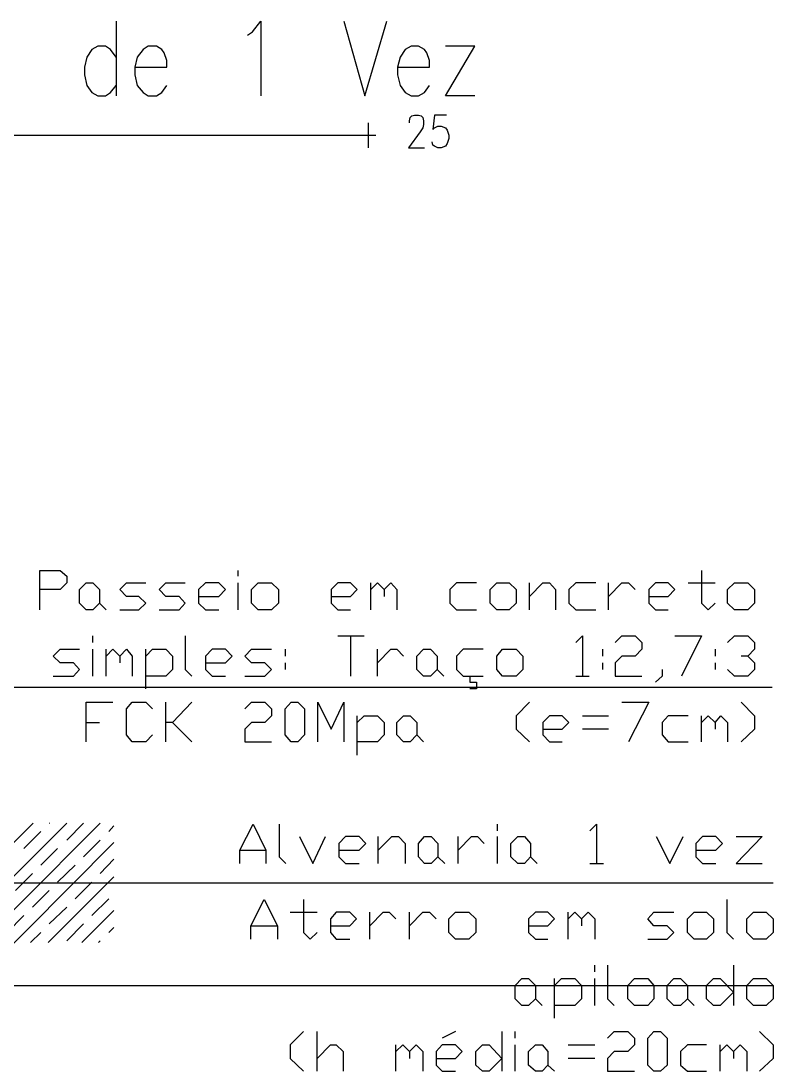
# Model space of a CAD drawing. Header units: feet. Extents: x 203667 to 205527, y 9204857 to 9205156.
# Drawn here: x 203767.338 to 203768.285, y 9204926.894 to 9204928.216 of the extents above; entities that cross this region are included whole.
import ezdxf

# ---------------------------------------------------------------- set-up
doc = ezdxf.new("R2010")
doc.units = ezdxf.units.FT
doc.header["$LTSCALE"] = 0.3
doc.header["$MEASUREMENT"] = 0
doc.layers.add('PDF2_0', color=7, linetype='Continuous')
doc.layers.add('PDF2_A_Texto', color=7, linetype='Continuous')

msp = doc.modelspace()

# ---------------------------------------------------------------- linework, layer by layer
at = {"layer": 'PDF2_0', "color": 45, "lineweight": 5, "true_color": 0xab7f53}
for points in [[(203767.2346, 9204927.0872), (203767.3531, 9204927.2057)], [(203767.2346, 9204927.0449), (203767.3954, 9204927.2057)], [(203767.2346, 9204927.0026), (203767.4377, 9204927.2057)], [(203767.3415, 9204927.174), (203767.3626, 9204927.1951)], [(203767.3732, 9204927.2057), (203767.3743, 9204927.2057)], [(203767.3954, 9204927.1845), (203767.4166, 9204927.2057)], [(203767.4483, 9204927.1951), (203767.4547, 9204927.2025)], [(203767.2346, 9204926.9603), (203767.4547, 9204927.1814)], [(203767.4166, 9204927.1634), (203767.4377, 9204927.1845)], [(203767.3626, 9204927.1528), (203767.3838, 9204927.174)], [(203767.4377, 9204927.1422), (203767.4547, 9204927.1602)], [(203767.3309, 9204927.1211), (203767.3521, 9204927.1422)], [(203767.3838, 9204927.1316), (203767.406, 9204927.1528)], [(203767.3722, 9204927.0555), (203767.4547, 9204927.138)], [(203767.406, 9204927.1105), (203767.4272, 9204927.1316)], [(203767.3521, 9204927.0999), (203767.3732, 9204927.1211)], [(203767.4272, 9204927.0893), (203767.4483, 9204927.1105)], [(203767.3203, 9204927.0682), (203767.3415, 9204927.0893)], [(203767.3732, 9204927.0788), (203767.3954, 9204927.0999)], [(203767.4145, 9204927.0555), (203767.4547, 9204927.0957)], [(203767.3954, 9204927.0576), (203767.4166, 9204927.0788)], [(203767.3499, 9204927.0555), (203767.3626, 9204927.0682)], [(203767.4483, 9204927.0682), (203767.4547, 9204927.0745)], [(203767.4356, 9204927.0555), (203767.4377, 9204927.0576)]]:
    msp.add_lwpolyline(points, dxfattribs=at)
at = {"layer": 'PDF2_A_Texto', "lineweight": 25}
for points in [[(203767.4578, 9204928.2159), (203767.4578, 9204928.1218)], [(203767.6229, 9204928.198), (203767.6292, 9204928.2022), (203767.6398, 9204928.2159), (203767.6398, 9204928.1218)], [(203767.7445, 9204928.2159), (203767.771, 9204928.1218), (203767.7985, 9204928.2159)], [(203767.4578, 9204928.1704), (203767.4504, 9204928.18), (203767.4441, 9204928.1842), (203767.4346, 9204928.1842), (203767.4272, 9204928.18), (203767.4208, 9204928.1704), (203767.4176, 9204928.1578), (203767.4176, 9204928.1482), (203767.4208, 9204928.1345), (203767.4272, 9204928.126), (203767.4346, 9204928.1218), (203767.4441, 9204928.1218), (203767.4504, 9204928.126), (203767.4578, 9204928.1345)], [(203767.4811, 9204928.1578), (203767.5213, 9204928.1578), (203767.5213, 9204928.1662), (203767.5181, 9204928.1757), (203767.515, 9204928.18), (203767.5086, 9204928.1842), (203767.498, 9204928.1842), (203767.4917, 9204928.18), (203767.4843, 9204928.1704), (203767.4811, 9204928.1578), (203767.4811, 9204928.1482), (203767.4843, 9204928.1345), (203767.4917, 9204928.126), (203767.498, 9204928.1218), (203767.5086, 9204928.1218), (203767.515, 9204928.126), (203767.5213, 9204928.1345)], [(203767.8122, 9204928.1578), (203767.8524, 9204928.1578), (203767.8524, 9204928.1662), (203767.8492, 9204928.1757), (203767.8461, 9204928.18), (203767.8387, 9204928.1842), (203767.8291, 9204928.1842), (203767.8217, 9204928.18), (203767.8154, 9204928.1704), (203767.8122, 9204928.1578), (203767.8122, 9204928.1482), (203767.8154, 9204928.1345), (203767.8217, 9204928.126), (203767.8291, 9204928.1218), (203767.8387, 9204928.1218), (203767.8461, 9204928.126), (203767.8524, 9204928.1345)], [(203767.9095, 9204928.1218), (203767.8725, 9204928.1218), (203767.9095, 9204928.1842), (203767.8725, 9204928.1842)], [(203767.827, 9204928.0879), (203767.827, 9204928.0901), (203767.8281, 9204928.0943), (203767.8302, 9204928.0964), (203767.8334, 9204928.0975), (203767.8387, 9204928.0975), (203767.8418, 9204928.0964), (203767.844, 9204928.0943), (203767.845, 9204928.0901), (203767.845, 9204928.0858), (203767.844, 9204928.0816), (203767.8408, 9204928.0763), (203767.826, 9204928.0562), (203767.8461, 9204928.0562)], [(203767.8736, 9204928.0975), (203767.8588, 9204928.0975), (203767.8566, 9204928.0795), (203767.8588, 9204928.0816), (203767.863, 9204928.0837), (203767.8672, 9204928.0837), (203767.8725, 9204928.0816), (203767.8746, 9204928.0784), (203767.8767, 9204928.0721), (203767.8767, 9204928.0678), (203767.8746, 9204928.0615), (203767.8725, 9204928.0583), (203767.8672, 9204928.0562), (203767.863, 9204928.0562), (203767.8588, 9204928.0583), (203767.8566, 9204928.0594), (203767.8556, 9204928.0636)], [(203767.7752, 9204928.0879), (203767.7752, 9204928.0562)], [(203764.7667, 9204928.0721), (203767.7847, 9204928.0721)], [(203767.3616, 9204927.4744), (203767.3616, 9204927.5241), (203767.387, 9204927.5241), (203767.3954, 9204927.5167), (203767.3954, 9204927.5082), (203767.387, 9204927.4998), (203767.3616, 9204927.4998)], [(203767.6112, 9204927.5167), (203767.6112, 9204927.5241)], [(203768.1952, 9204927.5241), (203768.1952, 9204927.4829), (203768.2036, 9204927.4744), (203768.2121, 9204927.4829)], [(203767.4621, 9204927.4744), (203767.4864, 9204927.4744), (203767.4949, 9204927.4829), (203767.4864, 9204927.4913), (203767.4705, 9204927.4913), (203767.4621, 9204927.4998), (203767.4705, 9204927.5082), (203767.4949, 9204927.5082)], [(203767.5118, 9204927.4744), (203767.5372, 9204927.4744), (203767.5446, 9204927.4829), (203767.5372, 9204927.4913), (203767.5203, 9204927.4913), (203767.5118, 9204927.4998), (203767.5203, 9204927.5082), (203767.5446, 9204927.5082)], [(203767.5615, 9204927.4913), (203767.5869, 9204927.4913), (203767.5954, 9204927.4998), (203767.5869, 9204927.5082), (203767.57, 9204927.5082), (203767.5615, 9204927.4998), (203767.5615, 9204927.4829), (203767.57, 9204927.4744), (203767.5869, 9204927.4744)], [(203767.6112, 9204927.4744), (203767.6112, 9204927.5082)], [(203767.7286, 9204927.4913), (203767.753, 9204927.4913), (203767.7614, 9204927.4998), (203767.753, 9204927.5082), (203767.7371, 9204927.5082), (203767.7286, 9204927.4998), (203767.7286, 9204927.4829), (203767.7371, 9204927.4744), (203767.753, 9204927.4744)], [(203767.7784, 9204927.4744), (203767.7784, 9204927.5082)], [(203767.7784, 9204927.4998), (203767.7868, 9204927.5082), (203767.7953, 9204927.4998), (203767.7953, 9204927.4913)], [(203767.7953, 9204927.4998), (203767.8038, 9204927.5082), (203767.8112, 9204927.4998), (203767.8112, 9204927.4744)], [(203767.9117, 9204927.5082), (203767.8863, 9204927.5082), (203767.8778, 9204927.4998), (203767.8778, 9204927.4829), (203767.8863, 9204927.4744), (203767.9117, 9204927.4744)], [(203767.9783, 9204927.4744), (203767.9783, 9204927.5082)], [(203767.9783, 9204927.4913), (203767.9952, 9204927.5082), (203768.0037, 9204927.5082), (203768.0111, 9204927.4998), (203768.0111, 9204927.4744)], [(203768.0619, 9204927.5082), (203768.0365, 9204927.5082), (203768.028, 9204927.4998), (203768.028, 9204927.4829), (203768.0365, 9204927.4744), (203768.0619, 9204927.4744)], [(203768.0777, 9204927.4744), (203768.0777, 9204927.5082)], [(203768.0777, 9204927.4913), (203768.0947, 9204927.5082), (203768.1031, 9204927.5082), (203768.1116, 9204927.4998)], [(203768.1285, 9204927.4913), (203768.1528, 9204927.4913), (203768.1613, 9204927.4998), (203768.1528, 9204927.5082), (203768.137, 9204927.5082), (203768.1285, 9204927.4998), (203768.1285, 9204927.4829), (203768.137, 9204927.4744), (203768.1528, 9204927.4744)], [(203768.1782, 9204927.5082), (203768.2121, 9204927.5082)], [(203767.4367, 9204927.4829), (203767.4451, 9204927.4744)], [(203767.4282, 9204927.4331), (203767.4282, 9204927.4416)], [(203767.5446, 9204927.4416), (203767.5446, 9204927.3993), (203767.553, 9204927.3908)], [(203767.7371, 9204927.4416), (203767.7699, 9204927.4416)], [(203767.753, 9204927.4416), (203767.753, 9204927.3908)], [(203768.0365, 9204927.4331), (203768.0449, 9204927.4416), (203768.0449, 9204927.3908)], [(203768.0862, 9204927.4331), (203768.0947, 9204927.4416), (203768.1116, 9204927.4416), (203768.12, 9204927.4331), (203768.12, 9204927.4247), (203768.1116, 9204927.4162), (203768.0947, 9204927.4162), (203768.0862, 9204927.4077), (203768.0862, 9204927.3908), (203768.12, 9204927.3908)], [(203768.1613, 9204927.4416), (203768.1952, 9204927.4416), (203768.1698, 9204927.3908)], [(203768.2279, 9204927.4331), (203768.2364, 9204927.4416), (203768.2533, 9204927.4416), (203768.2618, 9204927.4331), (203768.2618, 9204927.4247), (203768.2533, 9204927.4162), (203768.2449, 9204927.4162)], [(203767.3785, 9204927.3908), (203767.4039, 9204927.3908), (203767.4113, 9204927.3993), (203767.4039, 9204927.4077), (203767.387, 9204927.4077), (203767.3785, 9204927.4162), (203767.387, 9204927.4247), (203767.4113, 9204927.4247)], [(203767.4282, 9204927.3908), (203767.4282, 9204927.4247)], [(203767.4451, 9204927.3908), (203767.4451, 9204927.4247)], [(203767.4451, 9204927.4162), (203767.4536, 9204927.4247), (203767.4621, 9204927.4162), (203767.4621, 9204927.4077)], [(203767.4621, 9204927.4162), (203767.4705, 9204927.4247), (203767.4779, 9204927.4162), (203767.4779, 9204927.3908)], [(203767.4949, 9204927.375), (203767.4949, 9204927.4247)], [(203767.4949, 9204927.4162), (203767.5033, 9204927.4247), (203767.5203, 9204927.4247), (203767.5287, 9204927.4162), (203767.5287, 9204927.3993), (203767.5203, 9204927.3908), (203767.4949, 9204927.3908)], [(203767.57, 9204927.4077), (203767.5954, 9204927.4077), (203767.6038, 9204927.4162), (203767.5954, 9204927.4247), (203767.5784, 9204927.4247), (203767.57, 9204927.4162), (203767.57, 9204927.3993), (203767.5784, 9204927.3908), (203767.5954, 9204927.3908)], [(203767.6197, 9204927.3908), (203767.6451, 9204927.3908), (203767.6535, 9204927.3993), (203767.6451, 9204927.4077), (203767.6282, 9204927.4077), (203767.6197, 9204927.4162), (203767.6282, 9204927.4247), (203767.6535, 9204927.4247)], [(203767.6705, 9204927.4247), (203767.6705, 9204927.4162)], [(203767.7868, 9204927.3908), (203767.7868, 9204927.4247)], [(203767.7868, 9204927.4077), (203767.8038, 9204927.4247), (203767.8112, 9204927.4247), (203767.8196, 9204927.4162)], [(203767.9201, 9204927.4247), (203767.8947, 9204927.4247), (203767.8863, 9204927.4162), (203767.8863, 9204927.3993), (203767.8947, 9204927.3908), (203767.9201, 9204927.3908)], [(203768.0703, 9204927.4247), (203768.0703, 9204927.4162)], [(203768.2121, 9204927.4247), (203768.2121, 9204927.4162)], [(203767.6705, 9204927.4077), (203767.6705, 9204927.3993)], [(203768.0703, 9204927.4077), (203768.0703, 9204927.3993)], [(203768.2121, 9204927.4077), (203768.2121, 9204927.3993)], [(203768.2533, 9204927.4162), (203768.2618, 9204927.4077), (203768.2618, 9204927.3993), (203768.2533, 9204927.3908), (203768.2364, 9204927.3908), (203768.2279, 9204927.3993)], [(203767.8619, 9204927.3993), (203767.8704, 9204927.3908)], [(203768.1454, 9204927.3993), (203768.1454, 9204927.3908), (203768.137, 9204927.3834)], [(203767.9032, 9204927.3908), (203767.9032, 9204927.3834), (203767.9117, 9204927.3834), (203767.9117, 9204927.375), (203767.9032, 9204927.375)], [(203768.0365, 9204927.3908), (203768.0534, 9204927.3908)], [(203767.0368, 9204927.2343), (203767.2865, 9204927.3771), (203768.284, 9204927.3771)], [(203767.4198, 9204927.3083), (203767.4198, 9204927.358), (203767.4536, 9204927.358)], [(203767.5033, 9204927.3168), (203767.4949, 9204927.3083), (203767.4779, 9204927.3083), (203767.4705, 9204927.3168), (203767.4705, 9204927.3496), (203767.4779, 9204927.358), (203767.4949, 9204927.358), (203767.5033, 9204927.3496)], [(203767.5203, 9204927.3083), (203767.5203, 9204927.358)], [(203767.553, 9204927.358), (203767.5287, 9204927.3326), (203767.5203, 9204927.3326)], [(203767.6197, 9204927.3496), (203767.6282, 9204927.358), (203767.6451, 9204927.358), (203767.6535, 9204927.3496), (203767.6535, 9204927.3411), (203767.6451, 9204927.3326), (203767.6282, 9204927.3326), (203767.6197, 9204927.3242), (203767.6197, 9204927.3083), (203767.6535, 9204927.3083)], [(203767.7117, 9204927.3083), (203767.7117, 9204927.358), (203767.7286, 9204927.3242), (203767.7445, 9204927.358), (203767.7445, 9204927.3083)], [(203767.9783, 9204927.358), (203767.9614, 9204927.3411), (203767.9614, 9204927.3242), (203767.9783, 9204927.3083)], [(203768.0947, 9204927.358), (203768.1285, 9204927.358), (203768.1031, 9204927.3083)], [(203768.2449, 9204927.358), (203768.2618, 9204927.3411), (203768.2618, 9204927.3242), (203768.2449, 9204927.3083)], [(203767.7614, 9204927.2914), (203767.7614, 9204927.3411)], [(203767.7614, 9204927.3326), (203767.7699, 9204927.3411), (203767.7868, 9204927.3411), (203767.7953, 9204927.3326), (203767.7953, 9204927.3168), (203767.7868, 9204927.3083), (203767.7614, 9204927.3083)], [(203767.9952, 9204927.3242), (203768.0196, 9204927.3242), (203768.028, 9204927.3326), (203768.0196, 9204927.3411), (203768.0037, 9204927.3411), (203767.9952, 9204927.3326), (203767.9952, 9204927.3168), (203768.0037, 9204927.3083), (203768.0196, 9204927.3083)], [(203768.0449, 9204927.3411), (203768.0777, 9204927.3411)], [(203768.1782, 9204927.3411), (203768.1528, 9204927.3411), (203768.1454, 9204927.3326), (203768.1454, 9204927.3168), (203768.1528, 9204927.3083), (203768.1782, 9204927.3083)], [(203768.1952, 9204927.3083), (203768.1952, 9204927.3411)], [(203768.1952, 9204927.3326), (203768.2036, 9204927.3411), (203768.2121, 9204927.3326), (203768.2121, 9204927.3242)], [(203768.2121, 9204927.3326), (203768.2195, 9204927.3411), (203768.2279, 9204927.3326), (203768.2279, 9204927.3083)], [(203767.4198, 9204927.3326), (203767.4367, 9204927.3326)], [(203767.5287, 9204927.3326), (203767.553, 9204927.3083)], [(203767.8365, 9204927.3168), (203767.845, 9204927.3083)], [(203768.0777, 9204927.3242), (203768.0449, 9204927.3242)], [(203767.6133, 9204927.1549), (203767.6133, 9204927.1718), (203767.6303, 9204927.2046), (203767.6461, 9204927.1718), (203767.6461, 9204927.1549)], [(203767.6631, 9204927.2046), (203767.6631, 9204927.1634), (203767.6715, 9204927.1549)], [(203767.9381, 9204927.1962), (203767.9381, 9204927.2046)], [(203768.0545, 9204927.1962), (203768.0629, 9204927.2046), (203768.0629, 9204927.1549)], [(203767.6885, 9204927.1888), (203767.7054, 9204927.1549), (203767.7212, 9204927.1888)], [(203767.7382, 9204927.1718), (203767.7636, 9204927.1718), (203767.772, 9204927.1803), (203767.7636, 9204927.1888), (203767.7466, 9204927.1888), (203767.7382, 9204927.1803), (203767.7382, 9204927.1634), (203767.7466, 9204927.1549), (203767.7636, 9204927.1549)], [(203767.7879, 9204927.1549), (203767.7879, 9204927.1888)], [(203767.7879, 9204927.1718), (203767.8048, 9204927.1888), (203767.8133, 9204927.1888), (203767.8217, 9204927.1803), (203767.8217, 9204927.1549)], [(203767.8884, 9204927.1549), (203767.8884, 9204927.1888)], [(203767.8884, 9204927.1718), (203767.9053, 9204927.1888), (203767.9127, 9204927.1888), (203767.9212, 9204927.1803)], [(203767.9381, 9204927.1549), (203767.9381, 9204927.1888)], [(203768.138, 9204927.1888), (203768.155, 9204927.1549), (203768.1719, 9204927.1888)], [(203768.1878, 9204927.1718), (203768.2131, 9204927.1718), (203768.2216, 9204927.1803), (203768.2131, 9204927.1888), (203768.1962, 9204927.1888), (203768.1878, 9204927.1803), (203768.1878, 9204927.1634), (203768.1962, 9204927.1549), (203768.2131, 9204927.1549)], [(203768.2385, 9204927.1888), (203768.2713, 9204927.1888), (203768.2385, 9204927.1549), (203768.2713, 9204927.1549)], [(203767.6133, 9204927.1718), (203767.6461, 9204927.1718)], [(203767.863, 9204927.1634), (203767.8715, 9204927.1549)], [(203767.9794, 9204927.1634), (203767.9878, 9204927.1549)], [(203768.0545, 9204927.1549), (203768.0714, 9204927.1549)], [(203767.1574, 9204927.1306), (203768.2851, 9204927.1306)], [(203767.6271, 9204927.0597), (203767.6271, 9204927.0766), (203767.644, 9204927.1094), (203767.6609, 9204927.0766), (203767.6609, 9204927.0597)], [(203767.6937, 9204927.1094), (203767.6937, 9204927.0682), (203767.7022, 9204927.0597), (203767.7107, 9204927.0682)], [(203768.2269, 9204927.1094), (203768.2269, 9204927.0682), (203768.2354, 9204927.0597)], [(203767.6768, 9204927.0936), (203767.7107, 9204927.0936)], [(203767.7276, 9204927.0766), (203767.7519, 9204927.0766), (203767.7604, 9204927.0851), (203767.7519, 9204927.0936), (203767.735, 9204927.0936), (203767.7276, 9204927.0851), (203767.7276, 9204927.0682), (203767.735, 9204927.0597), (203767.7519, 9204927.0597)], [(203767.7773, 9204927.0597), (203767.7773, 9204927.0936)], [(203767.7773, 9204927.0766), (203767.7942, 9204927.0936), (203767.8016, 9204927.0936), (203767.8101, 9204927.0851)], [(203767.827, 9204927.0597), (203767.827, 9204927.0936)], [(203767.827, 9204927.0766), (203767.844, 9204927.0936), (203767.8524, 9204927.0936), (203767.8609, 9204927.0851)], [(203767.9772, 9204927.0766), (203768.0016, 9204927.0766), (203768.01, 9204927.0851), (203768.0016, 9204927.0936), (203767.9857, 9204927.0936), (203767.9772, 9204927.0851), (203767.9772, 9204927.0682), (203767.9857, 9204927.0597), (203768.0016, 9204927.0597)], [(203768.027, 9204927.0597), (203768.027, 9204927.0936)], [(203768.027, 9204927.0851), (203768.0354, 9204927.0936), (203768.0439, 9204927.0851), (203768.0439, 9204927.0766)], [(203768.0439, 9204927.0851), (203768.0523, 9204927.0936), (203768.0608, 9204927.0851), (203768.0608, 9204927.0597)], [(203768.1275, 9204927.0597), (203768.1518, 9204927.0597), (203768.1602, 9204927.0682), (203768.1518, 9204927.0766), (203768.1349, 9204927.0766), (203768.1275, 9204927.0851), (203768.1349, 9204927.0936), (203768.1602, 9204927.0936)], [(203767.6271, 9204927.0766), (203767.6609, 9204927.0766)], [(203768.0608, 9204927.0185), (203768.0608, 9204927.0269)], [(203768.0767, 9204927.0269), (203768.0767, 9204926.9846), (203768.0851, 9204926.9761)], [(203768.2354, 9204927.0269), (203768.2354, 9204926.9761)], [(203768.01, 9204926.9603), (203768.01, 9204927.01)], [(203768.01, 9204927.0015), (203768.0185, 9204927.01), (203768.0354, 9204927.01), (203768.0439, 9204927.0015), (203768.0439, 9204926.9846), (203768.0354, 9204926.9761), (203768.01, 9204926.9761)], [(203768.0608, 9204926.9761), (203768.0608, 9204927.01)], [(203766.7427, 9204927.0015), (203768.2851, 9204927.0015)], [(203767.9857, 9204926.9846), (203767.9942, 9204926.9761)], [(203768.1772, 9204926.9846), (203768.1856, 9204926.9761)], [(203767.6937, 9204926.9434), (203767.6768, 9204926.9264), (203767.6768, 9204926.9095), (203767.6937, 9204926.8936)], [(203767.7107, 9204926.8936), (203767.7107, 9204926.9434)], [(203767.8852, 9204926.9434), (203767.8683, 9204926.9349)], [(203767.9434, 9204926.9434), (203767.9434, 9204926.8936)], [(203767.9603, 9204926.9349), (203767.9603, 9204926.9434)], [(203768.0767, 9204926.9349), (203768.0851, 9204926.9434), (203768.1021, 9204926.9434), (203768.1105, 9204926.9349), (203768.1105, 9204926.9264), (203768.1021, 9204926.918), (203768.0851, 9204926.918), (203768.0767, 9204926.9095), (203768.0767, 9204926.8936), (203768.1105, 9204926.8936)], [(203768.2681, 9204926.9434), (203768.2851, 9204926.9264), (203768.2851, 9204926.9095), (203768.2681, 9204926.8936)], [(203767.7107, 9204926.9095), (203767.7276, 9204926.9264), (203767.735, 9204926.9264), (203767.7435, 9204926.918), (203767.7435, 9204926.8936)], [(203767.8101, 9204926.8936), (203767.8101, 9204926.9264)], [(203767.8101, 9204926.918), (203767.8186, 9204926.9264), (203767.827, 9204926.918), (203767.827, 9204926.9095)], [(203767.827, 9204926.918), (203767.8355, 9204926.9264), (203767.844, 9204926.918), (203767.844, 9204926.8936)], [(203767.8609, 9204926.9095), (203767.8852, 9204926.9095), (203767.8937, 9204926.918), (203767.8852, 9204926.9264), (203767.8683, 9204926.9264), (203767.8609, 9204926.918), (203767.8609, 9204926.901), (203767.8683, 9204926.8936), (203767.8852, 9204926.8936)], [(203767.9603, 9204926.8936), (203767.9603, 9204926.9264)], [(203768.027, 9204926.9264), (203768.0608, 9204926.9264)], [(203768.2015, 9204926.9264), (203768.1772, 9204926.9264), (203768.1687, 9204926.918), (203768.1687, 9204926.901), (203768.1772, 9204926.8936), (203768.2015, 9204926.8936)], [(203768.2184, 9204926.8936), (203768.2184, 9204926.9264)], [(203768.2184, 9204926.918), (203768.2269, 9204926.9264), (203768.2354, 9204926.918), (203768.2354, 9204926.9095)], [(203768.2354, 9204926.918), (203768.2438, 9204926.9264), (203768.2523, 9204926.918), (203768.2523, 9204926.8936)], [(203768.0608, 9204926.9095), (203768.027, 9204926.9095)], [(203768.0016, 9204926.901), (203768.01, 9204926.8936)]]:
    msp.add_lwpolyline(points, dxfattribs=at)
for points in [[(203767.4282, 9204927.4744), (203767.4198, 9204927.4744), (203767.4113, 9204927.4829), (203767.4113, 9204927.4998), (203767.4198, 9204927.5082), (203767.4282, 9204927.5082), (203767.4367, 9204927.4998), (203767.4367, 9204927.4829)], [(203767.6535, 9204927.4744), (203767.6366, 9204927.4744), (203767.6282, 9204927.4829), (203767.6282, 9204927.4998), (203767.6366, 9204927.5082), (203767.6535, 9204927.5082), (203767.662, 9204927.4998), (203767.662, 9204927.4829)], [(203767.9529, 9204927.4744), (203767.937, 9204927.4744), (203767.9286, 9204927.4829), (203767.9286, 9204927.4998), (203767.937, 9204927.5082), (203767.9529, 9204927.5082), (203767.9614, 9204927.4998), (203767.9614, 9204927.4829)], [(203768.2533, 9204927.4744), (203768.2364, 9204927.4744), (203768.2279, 9204927.4829), (203768.2279, 9204927.4998), (203768.2364, 9204927.5082), (203768.2533, 9204927.5082), (203768.2618, 9204927.4998), (203768.2618, 9204927.4829)], [(203767.8535, 9204927.3908), (203767.845, 9204927.3908), (203767.8365, 9204927.3993), (203767.8365, 9204927.4162), (203767.845, 9204927.4247), (203767.8535, 9204927.4247), (203767.8619, 9204927.4162), (203767.8619, 9204927.3993)], [(203767.9614, 9204927.3908), (203767.9444, 9204927.3908), (203767.937, 9204927.3993), (203767.937, 9204927.4162), (203767.9444, 9204927.4247), (203767.9614, 9204927.4247), (203767.9698, 9204927.4162), (203767.9698, 9204927.3993)], [(203767.6779, 9204927.3083), (203767.6705, 9204927.3168), (203767.6705, 9204927.3496), (203767.6779, 9204927.358), (203767.6863, 9204927.358), (203767.6948, 9204927.3496), (203767.6948, 9204927.3168), (203767.6863, 9204927.3083)], [(203767.8281, 9204927.3083), (203767.8196, 9204927.3083), (203767.8112, 9204927.3168), (203767.8112, 9204927.3326), (203767.8196, 9204927.3411), (203767.8281, 9204927.3411), (203767.8365, 9204927.3326), (203767.8365, 9204927.3168)], [(203767.8545, 9204927.1549), (203767.8461, 9204927.1549), (203767.8387, 9204927.1634), (203767.8387, 9204927.1803), (203767.8461, 9204927.1888), (203767.8545, 9204927.1888), (203767.863, 9204927.1803), (203767.863, 9204927.1634)], [(203767.972, 9204927.1549), (203767.9635, 9204927.1549), (203767.955, 9204927.1634), (203767.955, 9204927.1803), (203767.9635, 9204927.1888), (203767.972, 9204927.1888), (203767.9794, 9204927.1803), (203767.9794, 9204927.1634)], [(203767.9021, 9204927.0597), (203767.8852, 9204927.0597), (203767.8767, 9204927.0682), (203767.8767, 9204927.0851), (203767.8852, 9204927.0936), (203767.9021, 9204927.0936), (203767.9106, 9204927.0851), (203767.9106, 9204927.0682)], [(203768.2015, 9204927.0597), (203768.1856, 9204927.0597), (203768.1772, 9204927.0682), (203768.1772, 9204927.0851), (203768.1856, 9204927.0936), (203768.2015, 9204927.0936), (203768.21, 9204927.0851), (203768.21, 9204927.0682)], [(203768.2766, 9204927.0597), (203768.2607, 9204927.0597), (203768.2523, 9204927.0682), (203768.2523, 9204927.0851), (203768.2607, 9204927.0936), (203768.2766, 9204927.0936), (203768.2851, 9204927.0851), (203768.2851, 9204927.0682)], [(203767.9772, 9204926.9761), (203767.9688, 9204926.9761), (203767.9603, 9204926.9846), (203767.9603, 9204927.0015), (203767.9688, 9204927.01), (203767.9772, 9204927.01), (203767.9857, 9204927.0015), (203767.9857, 9204926.9846)], [(203768.1275, 9204926.9761), (203768.1105, 9204926.9761), (203768.1021, 9204926.9846), (203768.1021, 9204927.0015), (203768.1105, 9204927.01), (203768.1275, 9204927.01), (203768.1349, 9204927.0015), (203768.1349, 9204926.9846)], [(203768.1687, 9204926.9761), (203768.1602, 9204926.9761), (203768.1518, 9204926.9846), (203768.1518, 9204927.0015), (203768.1602, 9204927.01), (203768.1687, 9204927.01), (203768.1772, 9204927.0015), (203768.1772, 9204926.9846)], [(203768.2354, 9204926.9931), (203768.2184, 9204926.9761), (203768.21, 9204926.9761), (203768.2015, 9204926.9846), (203768.2015, 9204927.0015), (203768.21, 9204927.01), (203768.2184, 9204927.01)], [(203768.2766, 9204926.9761), (203768.2607, 9204926.9761), (203768.2523, 9204926.9846), (203768.2523, 9204927.0015), (203768.2607, 9204927.01), (203768.2766, 9204927.01), (203768.2851, 9204927.0015), (203768.2851, 9204926.9846)], [(203768.1349, 9204926.8936), (203768.1275, 9204926.901), (203768.1275, 9204926.9349), (203768.1349, 9204926.9434), (203768.1433, 9204926.9434), (203768.1518, 9204926.9349), (203768.1518, 9204926.901), (203768.1433, 9204926.8936)], [(203767.9434, 9204926.9095), (203767.9275, 9204926.8936), (203767.9191, 9204926.8936), (203767.9106, 9204926.901), (203767.9106, 9204926.918), (203767.9191, 9204926.9264), (203767.9275, 9204926.9264)], [(203767.9942, 9204926.8936), (203767.9857, 9204926.8936), (203767.9772, 9204926.901), (203767.9772, 9204926.918), (203767.9857, 9204926.9264), (203767.9942, 9204926.9264), (203768.0016, 9204926.918), (203768.0016, 9204926.901)]]:
    msp.add_lwpolyline(points, close=True, dxfattribs=at)

doc.saveas('drawing.dxf')
